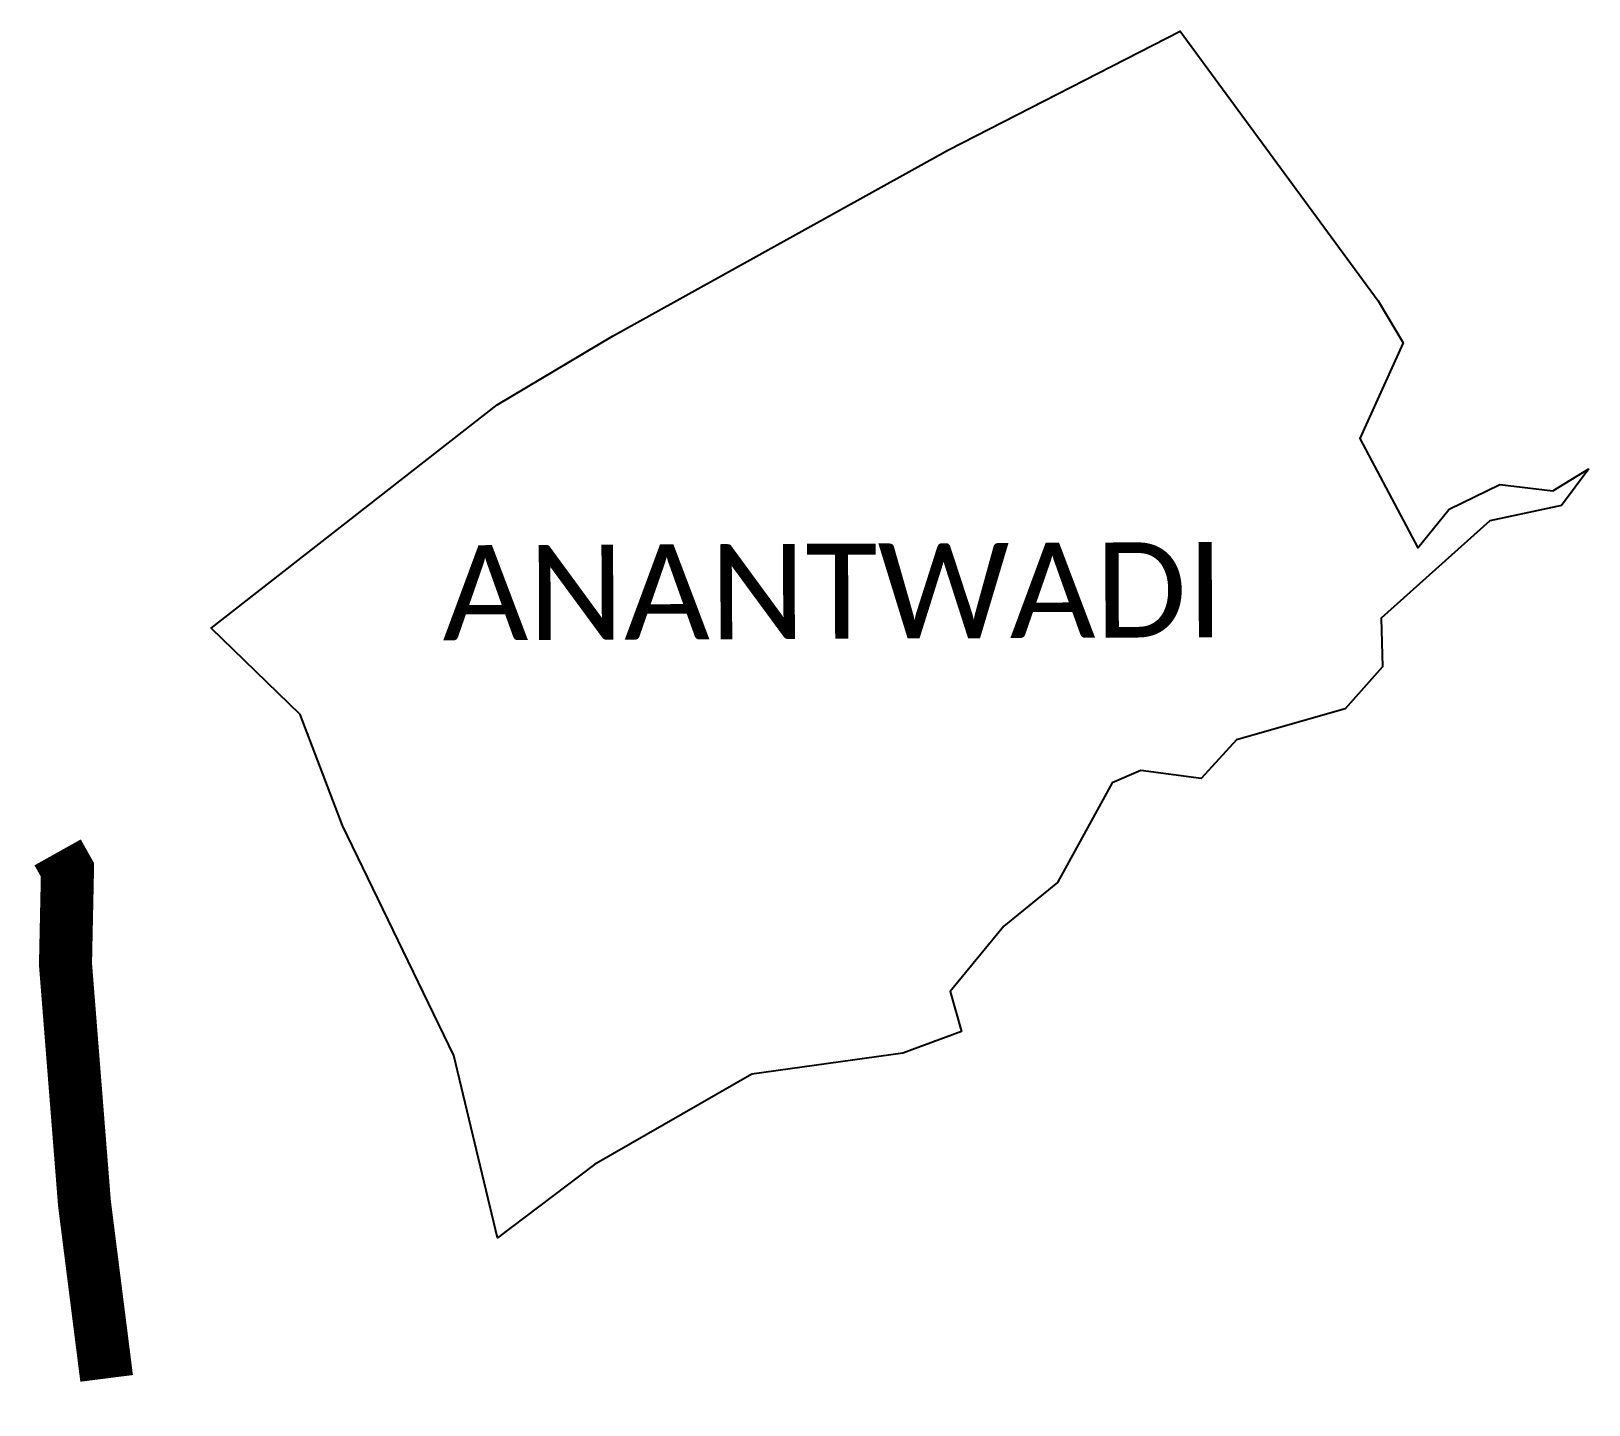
# Model space of a CAD drawing. Header units: metres. Extents: x 318300 to 325581, y 1837935 to 1876470.
# Drawn here: x 324112 to 325581, y 1837935 to 1839231 of the extents above; entities outside this region: 1.
import ezdxf

# ---------------------------------------------------------------- set-up
doc = ezdxf.new("R2010")
doc.units = ezdxf.units.M
for name, color, linetype in [('NATURALLY PROTECTED', 3, 'Continuous'), ('village', 3, 'Continuous'), ('VILLAGE NAME', 250, 'Continuous')]:
    doc.layers.add(name, color=color, linetype=linetype)
doc.styles.get("Standard").update_dxf_attribs({"font": 'Cambria Math.ttf'})

msp = doc.modelspace()

# ---------------------------------------------------------------- linework, layer by layer
at = {"layer": 'NATURALLY PROTECTED', "const_width": 50, "flags": 128}
msp.add_lwpolyline([(318325.5, 1876444.5), (318325.5, 1876444.5)], close=True, dxfattribs=at)
at = {"layer": 'NATURALLY PROTECTED', "color": 116, "true_color": 0x136734, "const_width": 50, "flags": 128}
msp.add_lwpolyline([(324137.2, 1838456.2), (324146.5, 1838439.6), (324144.6, 1838350.8), (324154.8, 1838222.2), (324162.5, 1838125.2), (324183.4, 1837960.2)], dxfattribs=at)
at = {"layer": 'village', "flags": 128}
msp.add_lwpolyline([(325496.7, 1838803.1), (325546.8, 1838797)], dxfattribs=at)
at = {"layer": 'village', "color": 3, "true_color": 0x00ff00}
for points in [[(325580.7, 1838817.9, 0), (325554.9, 1838783.2, 0), (325487.3, 1838768.9, 0), (325385, 1838677, 0), (325386.3, 1838631.1, 0), (325351, 1838591.5, 0), (325248.7, 1838562.4, 0), (325215.4, 1838526, 0), (325158.5, 1838533.5, 0), (325131.5, 1838521.8, 0), (325079.7, 1838427.9, 0), (325029.1, 1838386.7, 0), (324978.6, 1838325.1, 0), (324989.3, 1838287.3, 0), (324934, 1838266.7, 0), (324791.5, 1838247.2, 0), (324643.4, 1838162, 0), (324552, 1838092.6, 0), (324510.6, 1838264.7, 0), (324405.9, 1838481.5, 0), (324366, 1838586.2, 0), (324282.1, 1838667.5, 0), (324551.6, 1838878.2, 0), (324660.2, 1838942.9, 0), (324977.1, 1839118.7, 0), (325195.5, 1839230.6, 0), (325382.2, 1838976.2, 0), (325405.6, 1838936.8, 0), (325364.9, 1838846.6, 0), (325419.6, 1838743.5, 0), (325449.1, 1838779.9, 0), (325496.7, 1838803.1, 0)], [(325546.8, 1838797, 0), (325580.7, 1838817.9, 0)]]:
    msp.add_polyline3d(points, dxfattribs=at)

# ---------------------------------------------------------------- texts
at = {"layer": 'VILLAGE NAME', "insert": (324499.8, 1838745.7), "char_height": 89.681, "attachment_point": 1, "rotation": 0.2435}
msp.add_mtext_dynamic_manual_height_columns('{\\fCalibri|b0|i0|c0|p34;ANANTWADI}', width=921.212, gutter_width=448.4, heights=[0], dxfattribs=at)

doc.saveas('drawing.dxf')
